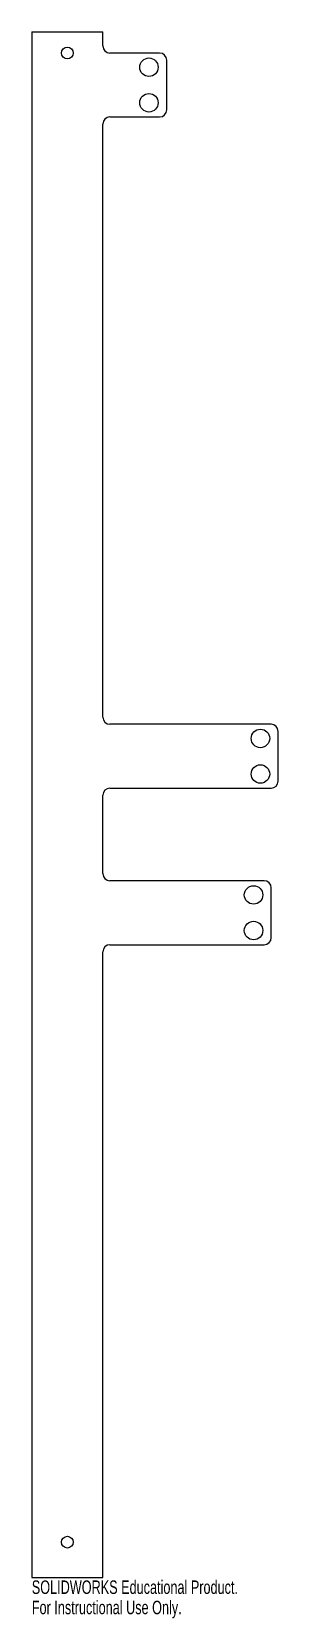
# Model space of a CAD drawing. Header units: inches. Extents: x -1 to 2.5, y -0.6 to 21.8.
import ezdxf

# ---------------------------------------------------------------- set-up
doc = ezdxf.new("R2010")
doc.units = ezdxf.units.IN
doc.header["$MEASUREMENT"] = 0
doc.styles.add('SLDTEXTSTYLE0', font='TXT', dxfattribs={"width": 0.7})

msp = doc.modelspace()

# ---------------------------------------------------------------- linework, layer by layer
at = {"color": 7, "linetype": 'Continuous', "lineweight": 25}
for p, q in [((-1, 21.799), (0, 21.799)), ((-1, 21.799), (-1, 0)), ((0, 21.599), (0, 21.799)), ((0.798, 21.499), (0.1, 21.499)), ((0.898, 20.697), (0.898, 21.399)), ((0.1, 20.597), (0.798, 20.597)), ((0, 12.133), (0, 20.497)), ((2.367, 12.033), (0.1, 12.033)), ((2.467, 11.232), (2.467, 11.933)), ((0, 9.927), (0, 11.032)), ((0.1, 11.132), (2.367, 11.132)), ((2.27, 9.827), (0.1, 9.827)), ((2.37, 9.025), (2.37, 9.727)), ((0, 0), (0, 8.825)), ((0.1, 8.925), (2.27, 8.925)), ((-1, 0), (0, 0))]:
    msp.add_line(p, q, dxfattribs=at)
for centre, radius in [((-0.5, 21.499), 0.0825), ((0.648, 21.299), 0.13), ((0.648, 20.797), 0.13), ((2.217, 11.833), 0.13), ((2.217, 11.332), 0.13), ((2.12, 9.627), 0.13), ((2.12, 9.125), 0.13), ((-0.5, 0.5), 0.0825)]:
    msp.add_circle(centre, radius, dxfattribs=at)
for centre, start, end in [((0.1, 21.599), 180, 270), ((0.798, 21.399), 0, 90), ((0.1, 20.497), 90, 180), ((0.798, 20.697), 270, 360), ((0.1, 12.133), 180, 270), ((2.367, 11.933), 0, 90), ((2.367, 11.232), 270, 0), ((0.1, 11.032), 90, 180), ((0.1, 9.927), 180, 270), ((2.27, 9.727), 0, 90), ((2.27, 9.025), 270, 0), ((0.1, 8.825), 90, 180)]:
    msp.add_arc(centre, 0.1, start, end, dxfattribs=at)

# ---------------------------------------------------------------- texts
at = {"color": 7, "linetype": 'Continuous', "char_height": 0.1903, "attachment_point": 1, "style": 'SLDTEXTSTYLE0'}
for s, insert in [('SOLIDWORKS Educational Product.', (-1, -0.04)), ('For Instructional Use Only.', (-1, -0.326))]:
    msp.add_mtext(s, dxfattribs=dict(at, insert=insert))

doc.saveas('drawing.dxf')
